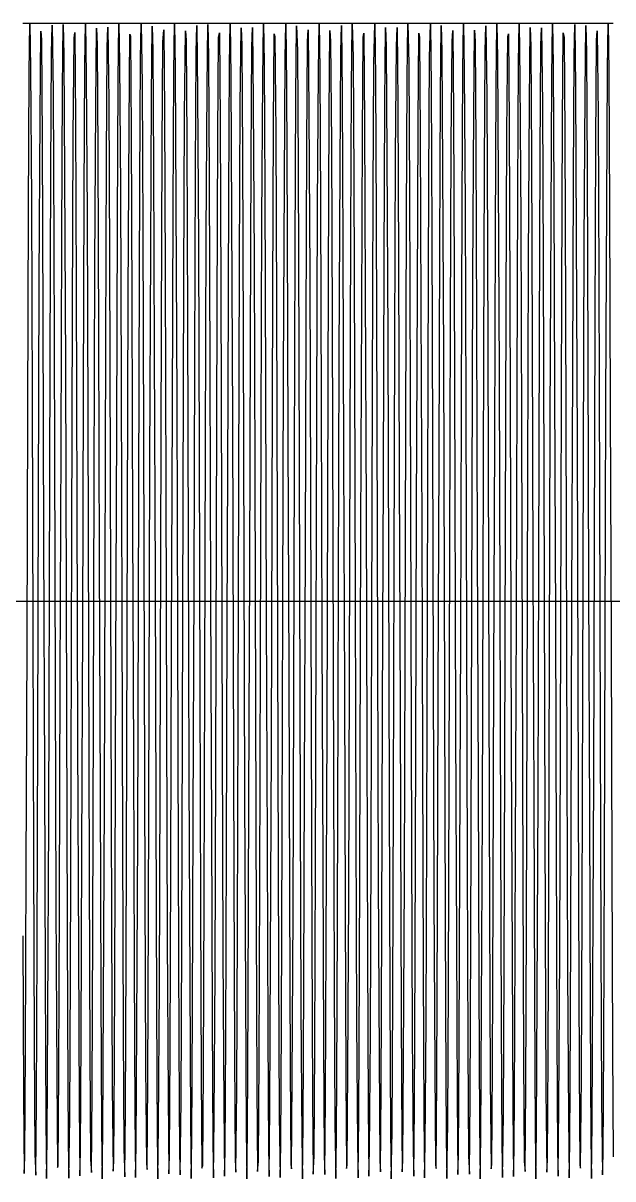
# Model space of a CAD drawing. Header units: metres. Extents: x 5 to 509, y -1 to 159.
# Drawn here: x 443.71 to 451.87, y 95 to 111 of the extents above; entities that cross this region are included whole.
import ezdxf

# ---------------------------------------------------------------- set-up
doc = ezdxf.new("R2010")
doc.units = ezdxf.units.M
doc.linetypes.add('DASHED', pattern=[0.6, 0.35, -0.25])
doc.layers.add('BASE', color=8, linetype='Continuous')
doc.layers.add('WAVE', color=7, linetype='Continuous')

msp = doc.modelspace()

# ---------------------------------------------------------------- linework, layer by layer
at = {"layer": 'BASE'}
msp.add_line((29, 103), (501, 103), dxfattribs=at)
at = {"layer": 'WAVE', "linetype": 'DASHED'}
msp.add_lwpolyline([(443.707, 111), (443.717, 111), (443.727, 111), (443.737, 111), (443.747, 111), (443.757, 111), (443.767, 111), (443.777, 111), (443.787, 111), (443.797, 111), (443.807, 111), (443.817, 111), (443.827, 111), (443.837, 111), (443.847, 111), (443.857, 111), (443.867, 111), (443.877, 111), (443.887, 111), (443.897, 111), (443.907, 111), (443.917, 111), (443.927, 111), (443.937, 111), (443.947, 111), (443.957, 111), (443.967, 111), (443.977, 111), (443.987, 111), (443.997, 111), (444.007, 111), (444.017, 111), (444.027, 111), (444.037, 111), (444.047, 111), (444.057, 111), (444.067, 111), (444.077, 111), (444.087, 111), (444.097, 111), (444.107, 111), (444.117, 111), (444.127, 111), (444.137, 111), (444.147, 111), (444.157, 111), (444.167, 111), (444.177, 111), (444.187, 111), (444.197, 111), (444.207, 111), (444.217, 111), (444.227, 111), (444.237, 111), (444.247, 111), (444.257, 111), (444.267, 111), (444.277, 111), (444.287, 111), (444.297, 111), (444.307, 111), (444.317, 111), (444.327, 111), (444.337, 111), (444.347, 111), (444.357, 111), (444.367, 111), (444.377, 111), (444.387, 111), (444.397, 111), (444.407, 111), (444.417, 111), (444.427, 111), (444.437, 111), (444.447, 111), (444.457, 111), (444.467, 111), (444.477, 111), (444.487, 111), (444.497, 111), (444.507, 111), (444.517, 111), (444.527, 111), (444.537, 111), (444.547, 111), (444.557, 111), (444.567, 111), (444.577, 111), (444.587, 111), (444.597, 111), (444.607, 111), (444.617, 111), (444.627, 111), (444.637, 111), (444.647, 111), (444.657, 111), (444.667, 111), (444.677, 111), (444.687, 111), (444.697, 111), (444.707, 111), (444.717, 111), (444.727, 111), (444.737, 111), (444.747, 111), (444.757, 111), (444.767, 111), (444.777, 111), (444.787, 111), (444.797, 111), (444.807, 111), (444.817, 111), (444.827, 111), (444.837, 111), (444.847, 111), (444.857, 111), (444.867, 111), (444.877, 111), (444.887, 111), (444.897, 111), (444.907, 111), (444.917, 111), (444.927, 111), (444.937, 111), (444.947, 111), (444.957, 111), (444.967, 111), (444.977, 111), (444.987, 111), (444.997, 111), (445.008, 111), (445.018, 111), (445.028, 111), (445.038, 111), (445.048, 111), (445.058, 111), (445.068, 111), (445.078, 111), (445.088, 111), (445.098, 111), (445.108, 111), (445.118, 111), (445.128, 111), (445.138, 111), (445.148, 111), (445.158, 111), (445.168, 111), (445.178, 111), (445.188, 111), (445.198, 111), (445.208, 111), (445.218, 111), (445.228, 111), (445.238, 111), (445.248, 111), (445.258, 111), (445.268, 111), (445.278, 111), (445.288, 111), (445.298, 111), (445.308, 111), (445.318, 111), (445.328, 111), (445.338, 111), (445.348, 111), (445.358, 111), (445.368, 111), (445.378, 111), (445.388, 111), (445.398, 111), (445.408, 111), (445.418, 111), (445.428, 111), (445.438, 111), (445.448, 111), (445.458, 111), (445.468, 111), (445.478, 111), (445.488, 111), (445.498, 111), (445.508, 111), (445.518, 111), (445.528, 111), (445.538, 111), (445.548, 111), (445.558, 111), (445.568, 111), (445.578, 111), (445.588, 111), (445.598, 111), (445.608, 111), (445.618, 111), (445.628, 111), (445.638, 111), (445.648, 111), (445.658, 111), (445.668, 111), (445.678, 111), (445.688, 111), (445.698, 111), (445.708, 111), (445.718, 111), (445.728, 111), (445.738, 111), (445.748, 111), (445.758, 111), (445.768, 111), (445.778, 111), (445.788, 111), (445.798, 111), (445.808, 111), (445.818, 111), (445.828, 111), (445.838, 111), (445.848, 111), (445.858, 111), (445.868, 111), (445.878, 111), (445.888, 111), (445.898, 111), (445.908, 111), (445.918, 111), (445.928, 111), (445.938, 111), (445.948, 111), (445.958, 111), (445.968, 111), (445.978, 111), (445.988, 111), (445.998, 111), (446.008, 111), (446.018, 111), (446.028, 111), (446.038, 111), (446.048, 111), (446.058, 111), (446.068, 111), (446.078, 111), (446.088, 111), (446.098, 111), (446.108, 111), (446.118, 111), (446.128, 111), (446.138, 111), (446.148, 111), (446.158, 111), (446.168, 111), (446.178, 111), (446.188, 111), (446.198, 111), (446.208, 111), (446.218, 111), (446.228, 111), (446.238, 111), (446.248, 111), (446.258, 111), (446.268, 111), (446.278, 111), (446.288, 111), (446.298, 111), (446.308, 111), (446.318, 111), (446.328, 111), (446.338, 111), (446.348, 111), (446.358, 111), (446.368, 111), (446.378, 111), (446.388, 111), (446.398, 111), (446.408, 111), (446.418, 111), (446.428, 111), (446.438, 111), (446.448, 111), (446.458, 111), (446.468, 111), (446.478, 111), (446.488, 111), (446.498, 111), (446.508, 111), (446.518, 111), (446.528, 111), (446.538, 111), (446.548, 111), (446.558, 111), (446.568, 111), (446.578, 111), (446.588, 111), (446.598, 111), (446.608, 111), (446.618, 111), (446.628, 111), (446.638, 111), (446.648, 111), (446.658, 111), (446.668, 111), (446.678, 111), (446.688, 111), (446.698, 111), (446.708, 111), (446.718, 111), (446.728, 111), (446.738, 111), (446.748, 111), (446.758, 111), (446.768, 111), (446.778, 111), (446.788, 111), (446.798, 111), (446.808, 111), (446.818, 111), (446.828, 111), (446.838, 111), (446.848, 111), (446.858, 111), (446.868, 111), (446.878, 111), (446.888, 111), (446.898, 111), (446.908, 111), (446.918, 111), (446.928, 111), (446.938, 111), (446.948, 111), (446.958, 111), (446.968, 111), (446.978, 111), (446.988, 111), (446.998, 111), (447.008, 111), (447.018, 111), (447.028, 111), (447.038, 111), (447.048, 111), (447.058, 111), (447.068, 111), (447.078, 111), (447.088, 111), (447.098, 111), (447.108, 111), (447.118, 111), (447.128, 111), (447.138, 111), (447.148, 111), (447.158, 111), (447.168, 111), (447.178, 111), (447.188, 111), (447.198, 111), (447.208, 111), (447.218, 111), (447.228, 111), (447.238, 111), (447.248, 111), (447.258, 111), (447.268, 111), (447.278, 111), (447.288, 111), (447.298, 111), (447.308, 111), (447.318, 111), (447.328, 111), (447.338, 111), (447.348, 111), (447.358, 111), (447.368, 111), (447.378, 111), (447.388, 111), (447.398, 111), (447.408, 111), (447.418, 111), (447.428, 111), (447.438, 111), (447.448, 111), (447.458, 111), (447.468, 111), (447.478, 111), (447.488, 111), (447.498, 111), (447.508, 111), (447.518, 111), (447.528, 111), (447.538, 111), (447.548, 111), (447.558, 111), (447.568, 111), (447.578, 111), (447.588, 111), (447.598, 111), (447.608, 111), (447.618, 111), (447.628, 111), (447.638, 111), (447.648, 111), (447.658, 111), (447.668, 111), (447.678, 111), (447.688, 111), (447.698, 111), (447.708, 111), (447.718, 111), (447.728, 111), (447.738, 111), (447.748, 111), (447.758, 111), (447.768, 111), (447.778, 111), (447.788, 111), (447.798, 111), (447.808, 111), (447.818, 111), (447.828, 111), (447.838, 111), (447.848, 111), (447.858, 111), (447.868, 111), (447.878, 111), (447.888, 111), (447.898, 111), (447.908, 111), (447.918, 111), (447.928, 111), (447.938, 111), (447.948, 111), (447.958, 111), (447.968, 111), (447.978, 111), (447.988, 111), (447.998, 111), (448.008, 111), (448.018, 111), (448.028, 111), (448.038, 111), (448.048, 111), (448.058, 111), (448.068, 111), (448.078, 111), (448.088, 111), (448.098, 111), (448.108, 111), (448.118, 111), (448.128, 111), (448.138, 111), (448.148, 111), (448.158, 111), (448.168, 111), (448.178, 111), (448.188, 111), (448.198, 111), (448.208, 111), (448.218, 111), (448.228, 111), (448.238, 111), (448.248, 111), (448.258, 111), (448.268, 111), (448.278, 111), (448.288, 111), (448.298, 111), (448.308, 111), (448.318, 111), (448.328, 111), (448.338, 111), (448.348, 111), (448.358, 111), (448.368, 111), (448.378, 111), (448.388, 111), (448.398, 111), (448.408, 111), (448.418, 111), (448.428, 111), (448.438, 111), (448.448, 111), (448.458, 111), (448.468, 111), (448.478, 111), (448.488, 111), (448.498, 111), (448.508, 111), (448.518, 111), (448.528, 111), (448.538, 111), (448.548, 111), (448.558, 111), (448.568, 111), (448.578, 111), (448.588, 111), (448.598, 111), (448.608, 111), (448.618, 111), (448.628, 111), (448.638, 111), (448.648, 111), (448.658, 111), (448.668, 111), (448.678, 111), (448.688, 111), (448.698, 111), (448.708, 111), (448.718, 111), (448.728, 111), (448.738, 111), (448.748, 111), (448.758, 111), (448.768, 111), (448.778, 111), (448.788, 111), (448.798, 111), (448.808, 111), (448.818, 111), (448.828, 111), (448.838, 111), (448.848, 111), (448.858, 111), (448.868, 111), (448.878, 111), (448.888, 111), (448.898, 111), (448.908, 111), (448.918, 111), (448.928, 111), (448.938, 111), (448.948, 111), (448.958, 111), (448.968, 111), (448.978, 111), (448.988, 111), (448.998, 111), (449.008, 111), (449.018, 111), (449.028, 111), (449.038, 111), (449.048, 111), (449.058, 111), (449.068, 111), (449.078, 111), (449.088, 111), (449.098, 111), (449.108, 111), (449.118, 111), (449.128, 111), (449.138, 111), (449.148, 111), (449.158, 111), (449.168, 111), (449.178, 111), (449.188, 111), (449.198, 111), (449.208, 111), (449.218, 111), (449.228, 111), (449.238, 111), (449.248, 111), (449.258, 111), (449.268, 111), (449.278, 111), (449.288, 111), (449.298, 111), (449.308, 111), (449.318, 111), (449.328, 111), (449.338, 111), (449.348, 111), (449.358, 111), (449.368, 111), (449.378, 111), (449.388, 111), (449.398, 111), (449.408, 111), (449.418, 111), (449.428, 111), (449.438, 111), (449.448, 111), (449.458, 111), (449.468, 111), (449.478, 111), (449.488, 111), (449.498, 111), (449.508, 111), (449.518, 111), (449.528, 111), (449.538, 111), (449.548, 111), (449.558, 111), (449.568, 111), (449.578, 111), (449.588, 111), (449.598, 111), (449.608, 111), (449.618, 111), (449.628, 111), (449.638, 111), (449.648, 111), (449.658, 111), (449.668, 111), (449.678, 111), (449.688, 111), (449.698, 111), (449.708, 111), (449.718, 111), (449.728, 111), (449.738, 111), (449.748, 111), (449.758, 111), (449.768, 111), (449.778, 111), (449.788, 111), (449.798, 111), (449.808, 111), (449.818, 111), (449.828, 111), (449.838, 111), (449.848, 111), (449.858, 111), (449.868, 111), (449.878, 111), (449.888, 111), (449.898, 111), (449.908, 111), (449.918, 111), (449.928, 111), (449.938, 111), (449.948, 111), (449.958, 111), (449.968, 111), (449.978, 111), (449.988, 111), (449.998, 111), (450.008, 111), (450.018, 111), (450.028, 111), (450.038, 111), (450.048, 111), (450.058, 111), (450.068, 111), (450.078, 111), (450.088, 111), (450.098, 111), (450.108, 111), (450.118, 111), (450.128, 111), (450.138, 111), (450.148, 111), (450.158, 111), (450.168, 111), (450.178, 111), (450.188, 111), (450.198, 111), (450.208, 111), (450.218, 111), (450.228, 111), (450.238, 111), (450.248, 111), (450.258, 111), (450.268, 111), (450.278, 111), (450.288, 111), (450.298, 111), (450.308, 111), (450.318, 111), (450.328, 111), (450.338, 111), (450.348, 111), (450.358, 111), (450.368, 111), (450.378, 111), (450.388, 111), (450.398, 111), (450.408, 111), (450.418, 111), (450.428, 111), (450.438, 111), (450.448, 111), (450.458, 111), (450.468, 111), (450.478, 111), (450.488, 111), (450.498, 111), (450.508, 111), (450.518, 111), (450.528, 111), (450.538, 111), (450.548, 111), (450.558, 111), (450.568, 111), (450.578, 111), (450.588, 111), (450.598, 111), (450.608, 111), (450.618, 111), (450.628, 111), (450.638, 111), (450.648, 111), (450.658, 111), (450.668, 111), (450.678, 111), (450.688, 111), (450.698, 111), (450.708, 111), (450.718, 111), (450.728, 111), (450.738, 111), (450.748, 111), (450.758, 111), (450.768, 111), (450.778, 111), (450.788, 111), (450.798, 111), (450.808, 111), (450.818, 111), (450.828, 111), (450.838, 111), (450.848, 111), (450.858, 111), (450.868, 111), (450.878, 111), (450.888, 111), (450.898, 111), (450.908, 111), (450.918, 111), (450.928, 111), (450.938, 111), (450.948, 111), (450.958, 111), (450.968, 111), (450.978, 111), (450.988, 111), (450.998, 111), (451.008, 111), (451.018, 111), (451.028, 111), (451.038, 111), (451.048, 111), (451.058, 111), (451.068, 111), (451.078, 111), (451.088, 111), (451.098, 111), (451.108, 111), (451.118, 111), (451.128, 111), (451.138, 111), (451.148, 111), (451.158, 111), (451.168, 111), (451.178, 111), (451.188, 111), (451.198, 111), (451.208, 111), (451.218, 111), (451.228, 111), (451.238, 111), (451.248, 111), (451.258, 111), (451.268, 111), (451.278, 111), (451.288, 111), (451.298, 111), (451.308, 111), (451.318, 111), (451.328, 111), (451.338, 111), (451.348, 111), (451.358, 111), (451.368, 111), (451.378, 111), (451.388, 111), (451.398, 111), (451.408, 111), (451.418, 111), (451.428, 111), (451.438, 111), (451.448, 111), (451.458, 111), (451.468, 111), (451.478, 111), (451.488, 111), (451.498, 111), (451.508, 111), (451.518, 111), (451.528, 111), (451.538, 111), (451.548, 111), (451.558, 111), (451.568, 111), (451.578, 111), (451.588, 111), (451.598, 111), (451.608, 111), (451.618, 111), (451.628, 111), (451.638, 111), (451.648, 111), (451.658, 111), (451.668, 111), (451.678, 111), (451.688, 111), (451.698, 111), (451.708, 111), (451.718, 111), (451.728, 111), (451.738, 111), (451.748, 111), (451.758, 111), (451.768, 111), (451.778, 111), (451.788, 111), (451.798, 111), (451.808, 111), (451.818, 111), (451.828, 111), (451.838, 111), (451.848, 111), (451.858, 111), (451.868, 111), (451.878, 111)], dxfattribs=at)
at = {"layer": 'WAVE'}
msp.add_lwpolyline([(443.707, 98.366), (443.717, 96.157), (443.727, 95.074), (443.737, 95.295), (443.747, 96.783), (443.757, 99.294), (443.767, 102.415), (443.777, 105.632), (443.787, 108.416), (443.797, 110.309), (443.807, 111), (443.817, 110.374), (443.827, 108.536), (443.837, 105.787), (443.847, 102.579), (443.857, 99.441), (443.867, 96.888), (443.877, 95.341), (443.887, 95.053), (443.897, 96.073), (443.907, 98.233), (443.917, 101.176), (443.927, 104.42), (443.937, 107.43), (443.947, 109.711), (443.957, 110.889), (443.967, 110.768), (443.977, 109.37), (443.987, 106.923), (443.997, 103.832), (444.007, 100.603), (444.017, 97.769), (444.027, 95.795), (444.037, 95.007), (444.047, 95.533), (444.057, 97.288), (444.067, 99.983), (444.077, 103.173), (444.087, 106.336), (444.097, 108.949), (444.107, 110.584), (444.117, 110.971), (444.127, 110.047), (444.137, 107.964), (444.147, 105.064), (444.157, 101.824), (444.167, 98.778), (444.177, 96.427), (444.187, 95.156), (444.197, 95.176), (444.207, 96.484), (444.217, 98.863), (444.227, 101.923), (444.237, 105.16), (444.247, 108.041), (444.257, 110.094), (444.267, 110.979), (444.277, 110.552), (444.287, 108.882), (444.297, 106.245), (444.307, 103.074), (444.317, 99.891), (444.327, 97.219), (444.337, 95.498), (444.347, 95.012), (444.357, 95.839), (444.367, 97.844), (444.377, 100.698), (444.387, 103.93), (444.397, 107.01), (444.407, 109.429), (444.417, 110.791), (444.427, 110.872), (444.437, 109.657), (444.447, 107.347), (444.457, 104.322), (444.467, 101.08), (444.477, 98.153), (444.487, 96.024), (444.497, 95.043), (444.507, 95.37), (444.517, 96.953), (444.527, 99.53), (444.537, 102.678), (444.547, 105.88), (444.557, 108.607), (444.567, 110.412), (444.577, 110.998), (444.587, 110.268), (444.597, 108.342), (444.607, 105.538), (444.617, 102.316), (444.627, 99.207), (444.637, 96.721), (444.647, 95.269), (444.657, 95.088), (444.667, 96.209), (444.677, 98.447), (444.687, 101.434), (444.697, 104.679), (444.707, 107.647), (444.717, 109.851), (444.727, 110.928), (444.737, 110.701), (444.747, 109.207), (444.757, 106.691), (444.767, 103.569), (444.777, 100.353), (444.787, 97.572), (444.797, 95.684), (444.807, 95), (444.817, 95.632), (444.827, 97.476), (444.837, 100.229), (444.847, 103.437), (444.857, 106.574), (444.867, 109.122), (444.877, 110.664), (444.887, 110.945), (444.897, 109.919), (444.907, 107.754), (444.917, 104.808), (444.927, 101.564), (444.937, 98.556), (444.947, 96.28), (444.957, 95.109), (444.967, 95.236), (444.977, 96.64), (444.987, 99.091), (444.997, 102.185), (445.008, 105.412), (445.018, 108.243), (445.028, 110.212), (445.038, 110.994), (445.048, 110.461), (445.058, 108.7), (445.068, 106.002), (445.078, 102.81), (445.088, 99.649), (445.098, 97.04), (445.108, 95.411), (445.118, 95.03), (445.128, 95.96), (445.138, 98.049), (445.148, 100.952), (445.158, 104.192), (445.168, 107.236), (445.178, 109.583), (445.188, 110.847), (445.198, 110.82), (445.208, 109.507), (445.218, 107.123), (445.228, 104.061), (445.238, 100.825), (445.248, 97.946), (445.258, 95.899), (445.268, 95.02), (445.278, 95.453), (445.288, 97.129), (445.298, 99.77), (445.308, 102.942), (445.318, 106.124), (445.328, 108.792), (445.338, 110.507), (445.348, 110.988), (445.358, 110.154), (445.368, 108.143), (445.378, 105.286), (445.388, 102.053), (445.398, 98.976), (445.408, 96.561), (445.418, 95.205), (445.428, 95.131), (445.438, 96.352), (445.448, 98.667), (445.458, 101.694), (445.468, 104.936), (445.478, 107.86), (445.488, 109.984), (445.498, 110.959), (445.508, 110.625), (445.518, 109.037), (445.528, 106.455), (445.538, 103.305), (445.548, 100.105), (445.558, 97.381), (445.568, 95.582), (445.578, 95.002), (445.588, 95.739), (445.598, 97.67), (445.608, 100.478), (445.618, 103.7), (445.628, 106.808), (445.638, 109.289), (445.648, 110.736), (445.658, 110.909), (445.668, 109.782), (445.678, 107.539), (445.688, 104.55), (445.698, 101.305), (445.708, 98.339), (445.718, 96.14), (445.728, 95.07), (445.738, 95.304), (445.748, 96.804), (445.758, 99.323), (445.768, 102.447), (445.778, 105.663), (445.788, 108.44), (445.798, 110.322), (445.808, 111), (445.818, 110.362), (445.828, 108.512), (445.838, 105.756), (445.848, 102.547), (445.858, 99.412), (445.868, 96.867), (445.878, 95.331), (445.888, 95.057), (445.898, 96.09), (445.908, 98.259), (445.918, 101.208), (445.928, 104.452), (445.938, 107.457), (445.948, 109.729), (445.958, 110.894), (445.968, 110.76), (445.978, 109.35), (445.988, 106.895), (445.998, 103.799), (446.008, 100.572), (446.018, 97.744), (446.028, 95.781), (446.038, 95.006), (446.048, 95.545), (446.058, 97.311), (446.068, 100.013), (446.078, 103.206), (446.088, 106.365), (446.098, 108.971), (446.108, 110.595), (446.118, 110.969), (446.128, 110.032), (446.138, 107.938), (446.148, 105.032), (446.158, 101.792), (446.168, 98.75), (446.178, 96.408), (446.188, 95.15), (446.198, 95.183), (446.208, 96.503), (446.218, 98.891), (446.228, 101.955), (446.238, 105.191), (446.248, 108.067), (446.258, 110.109), (446.268, 110.981), (446.278, 110.541), (446.288, 108.86), (446.298, 106.215), (446.308, 103.041), (446.318, 99.861), (446.328, 97.196), (446.338, 95.487), (446.348, 95.013), (446.358, 95.854), (446.368, 97.869), (446.378, 100.729), (446.388, 103.963), (446.398, 107.038), (446.408, 109.449), (446.418, 110.799), (446.428, 110.866), (446.438, 109.639), (446.448, 107.32), (446.458, 104.29), (446.468, 101.048), (446.478, 98.127), (446.488, 96.008), (446.498, 95.039), (446.508, 95.38), (446.518, 96.974), (446.528, 99.56), (446.538, 102.711), (446.548, 105.91), (446.558, 108.63), (446.568, 110.424), (446.578, 110.997), (446.588, 110.254), (446.598, 108.318), (446.608, 105.507), (446.618, 102.283), (446.628, 99.178), (446.638, 96.701), (446.648, 95.26), (446.658, 95.093), (446.668, 96.226), (446.678, 98.474), (446.688, 101.466), (446.698, 104.711), (446.708, 107.674), (446.718, 109.868), (446.728, 110.933), (446.738, 110.692), (446.748, 109.186), (446.758, 106.662), (446.768, 103.536), (446.778, 100.322), (446.788, 97.548), (446.798, 95.671), (446.808, 95), (446.818, 95.645), (446.828, 97.5), (446.838, 100.259), (446.848, 103.47), (446.858, 106.603), (446.868, 109.143), (446.878, 110.673), (446.888, 110.941), (446.898, 109.902), (446.908, 107.728), (446.918, 104.776), (446.928, 101.532), (446.938, 98.529), (446.948, 96.262), (446.958, 95.103), (446.968, 95.244), (446.978, 96.66), (446.988, 99.119), (446.998, 102.217), (447.008, 105.444), (447.018, 108.268), (447.028, 110.226), (447.038, 110.995), (447.048, 110.449), (447.058, 108.677), (447.068, 105.972), (447.078, 102.778), (447.088, 99.62), (447.098, 97.018), (447.108, 95.4), (447.118, 95.033), (447.128, 95.976), (447.138, 98.075), (447.148, 100.984), (447.158, 104.224), (447.168, 107.263), (447.178, 109.601), (447.188, 110.853), (447.198, 110.813), (447.208, 109.488), (447.218, 107.095), (447.228, 104.029), (447.238, 100.793), (447.248, 97.921), (447.258, 95.884), (447.268, 95.017), (447.278, 95.464), (447.288, 97.151), (447.298, 99.8), (447.308, 102.975), (447.318, 106.154), (447.328, 108.815), (447.338, 110.519), (447.348, 110.986), (447.358, 110.139), (447.368, 108.118), (447.378, 105.255), (447.388, 102.021), (447.398, 98.948), (447.408, 96.542), (447.418, 95.198), (447.428, 95.137), (447.438, 96.37), (447.448, 98.694), (447.458, 101.726), (447.468, 104.968), (447.478, 107.886), (447.488, 110), (447.498, 110.962), (447.508, 110.615), (447.518, 109.015), (447.528, 106.426), (447.538, 103.273), (447.548, 100.075), (447.558, 97.358), (447.568, 95.57), (447.578, 95.003), (447.588, 95.753), (447.598, 97.694), (447.608, 100.509), (447.618, 103.733), (447.628, 106.837), (447.638, 109.309), (447.648, 110.744), (447.658, 110.905), (447.668, 109.765), (447.678, 107.512), (447.688, 104.518), (447.698, 101.273), (447.708, 98.313), (447.718, 96.123), (447.728, 95.065), (447.738, 95.313), (447.748, 96.824), (447.758, 99.352), (447.768, 102.48), (447.778, 105.693), (447.788, 108.464), (447.798, 110.335), (447.808, 111), (447.818, 110.349), (447.828, 108.488), (447.838, 105.725), (447.848, 102.514), (447.858, 99.382), (447.868, 96.846), (447.878, 95.322), (447.888, 95.061), (447.898, 96.106), (447.908, 98.285), (447.918, 101.24), (447.928, 104.484), (447.938, 107.484), (447.948, 109.747), (447.958, 110.899), (447.968, 110.752), (447.978, 109.33), (447.988, 106.866), (447.998, 103.767), (448.008, 100.541), (448.018, 97.72), (448.028, 95.767), (448.038, 95.004), (448.048, 95.557), (448.058, 97.334), (448.068, 100.043), (448.078, 103.239), (448.088, 106.395), (448.098, 108.993), (448.108, 110.605), (448.118, 110.966), (448.128, 110.016), (448.138, 107.912), (448.148, 105.001), (448.158, 101.76), (448.168, 98.723), (448.178, 96.389), (448.188, 95.144), (448.198, 95.19), (448.208, 96.522), (448.218, 98.919), (448.228, 101.987), (448.238, 105.222), (448.248, 108.092), (448.258, 110.124), (448.268, 110.984), (448.278, 110.53), (448.288, 108.838), (448.298, 106.185), (448.308, 103.009), (448.318, 99.831), (448.328, 97.174), (448.338, 95.476), (448.348, 95.015), (448.358, 95.868), (448.368, 97.895), (448.378, 100.761), (448.388, 103.995), (448.398, 107.066), (448.408, 109.468), (448.418, 110.806), (448.428, 110.86), (448.438, 109.62), (448.448, 107.292), (448.458, 104.258), (448.468, 101.016), (448.478, 98.102), (448.488, 95.992), (448.498, 95.036), (448.508, 95.39), (448.518, 96.996), (448.528, 99.589), (448.538, 102.744), (448.548, 105.94), (448.558, 108.654), (448.568, 110.437), (448.578, 110.996), (448.588, 110.24), (448.598, 108.294), (448.608, 105.476), (448.618, 102.251), (448.628, 99.149), (448.638, 96.681), (448.648, 95.252), (448.658, 95.098), (448.668, 96.244), (448.678, 98.501), (448.688, 101.498), (448.698, 104.743), (448.708, 107.7), (448.718, 109.885), (448.728, 110.937), (448.738, 110.683), (448.748, 109.165), (448.758, 106.633), (448.768, 103.504), (448.778, 100.291), (448.788, 97.524), (448.798, 95.658), (448.808, 95), (448.818, 95.658), (448.828, 97.523), (448.838, 100.29), (448.848, 103.502), (448.858, 106.632), (448.868, 109.164), (448.878, 110.682), (448.888, 110.937), (448.898, 109.886), (448.908, 107.701), (448.918, 104.744), (448.928, 101.5), (448.938, 98.502), (448.948, 96.244), (448.958, 95.098), (448.968, 95.252), (448.978, 96.68), (448.988, 99.148), (448.998, 102.25), (449.008, 105.475), (449.018, 108.293), (449.028, 110.24), (449.038, 110.996), (449.048, 110.437), (449.058, 108.654), (449.068, 105.942), (449.078, 102.745), (449.088, 99.59), (449.098, 96.996), (449.108, 95.39), (449.118, 95.036), (449.128, 95.992), (449.138, 98.101), (449.148, 101.015), (449.158, 104.257), (449.168, 107.291), (449.178, 109.62), (449.188, 110.859), (449.198, 110.806), (449.208, 109.469), (449.218, 107.067), (449.228, 103.996), (449.238, 100.762), (449.248, 97.896), (449.258, 95.869), (449.268, 95.015), (449.278, 95.475), (449.288, 97.173), (449.298, 99.83), (449.308, 103.008), (449.318, 106.184), (449.328, 108.837), (449.338, 110.53), (449.348, 110.984), (449.358, 110.124), (449.368, 108.093), (449.378, 105.224), (449.388, 101.989), (449.398, 98.92), (449.408, 96.522), (449.418, 95.191), (449.428, 95.143), (449.438, 96.389), (449.448, 98.722), (449.458, 101.758), (449.468, 104.999), (449.478, 107.911), (449.488, 110.015), (449.498, 110.965), (449.508, 110.605), (449.518, 108.994), (449.528, 106.396), (449.538, 103.24), (449.548, 100.044), (449.558, 97.335), (449.568, 95.557), (449.578, 95.004), (449.588, 95.767), (449.598, 97.719), (449.608, 100.54), (449.618, 103.765), (449.628, 106.865), (449.638, 109.329), (449.648, 110.752), (449.658, 110.899), (449.668, 109.747), (449.678, 107.485), (449.688, 104.486), (449.698, 101.241), (449.708, 98.286), (449.718, 96.107), (449.728, 95.061), (449.738, 95.322), (449.748, 96.845), (449.758, 99.381), (449.768, 102.513), (449.778, 105.724), (449.788, 108.488), (449.798, 110.348), (449.808, 111), (449.818, 110.336), (449.828, 108.465), (449.838, 105.695), (449.848, 102.481), (449.858, 99.353), (449.868, 96.825), (449.878, 95.313), (449.888, 95.065), (449.898, 96.123), (449.908, 98.312), (449.918, 101.272), (449.928, 104.516), (449.938, 107.511), (449.948, 109.764), (449.958, 110.904), (449.968, 110.744), (449.978, 109.31), (449.988, 106.838), (449.998, 103.734), (450.008, 100.51), (450.018, 97.695), (450.028, 95.753), (450.038, 95.003), (450.048, 95.569), (450.058, 97.357), (450.068, 100.074), (450.078, 103.271), (450.088, 106.425), (450.098, 109.014), (450.108, 110.615), (450.118, 110.963), (450.128, 110), (450.138, 107.887), (450.148, 104.969), (450.158, 101.727), (450.168, 98.695), (450.178, 96.371), (450.188, 95.138), (450.198, 95.198), (450.208, 96.541), (450.218, 98.947), (450.228, 102.02), (450.238, 105.254), (450.248, 108.117), (450.258, 110.138), (450.268, 110.986), (450.278, 110.519), (450.288, 108.816), (450.298, 106.155), (450.308, 102.976), (450.318, 99.801), (450.328, 97.152), (450.338, 95.465), (450.348, 95.017), (450.358, 95.883), (450.368, 97.92), (450.378, 100.792), (450.388, 104.028), (450.398, 107.094), (450.408, 109.487), (450.418, 110.813), (450.428, 110.853), (450.438, 109.602), (450.448, 107.265), (450.458, 104.225), (450.468, 100.985), (450.478, 98.076), (450.488, 95.977), (450.498, 95.033), (450.508, 95.4), (450.518, 97.017), (450.528, 99.619), (450.538, 102.776), (450.548, 105.971), (450.558, 108.677), (450.568, 110.449), (450.578, 110.995), (450.588, 110.226), (450.598, 108.269), (450.608, 105.445), (450.618, 102.218), (450.628, 99.12), (450.638, 96.661), (450.648, 95.244), (450.658, 95.103), (450.668, 96.261), (450.678, 98.528), (450.688, 101.531), (450.698, 104.775), (450.708, 107.727), (450.718, 109.901), (450.728, 110.941), (450.738, 110.674), (450.748, 109.144), (450.758, 106.604), (450.768, 103.471), (450.778, 100.26), (450.788, 97.501), (450.798, 95.645), (450.808, 95), (450.818, 95.671), (450.828, 97.547), (450.838, 100.321), (450.848, 103.535), (450.858, 106.661), (450.868, 109.185), (450.878, 110.692), (450.888, 110.933), (450.898, 109.869), (450.908, 107.675), (450.918, 104.712), (450.928, 101.468), (450.938, 98.475), (450.948, 96.227), (450.958, 95.093), (450.968, 95.26), (450.978, 96.7), (450.988, 99.177), (450.998, 102.282), (451.008, 105.506), (451.018, 108.317), (451.028, 110.254), (451.038, 110.997), (451.048, 110.425), (451.058, 108.631), (451.068, 105.911), (451.078, 102.712), (451.088, 99.561), (451.098, 96.975), (451.108, 95.38), (451.118, 95.039), (451.128, 96.008), (451.138, 98.126), (451.148, 101.047), (451.158, 104.289), (451.168, 107.319), (451.178, 109.638), (451.188, 110.865), (451.198, 110.799), (451.208, 109.449), (451.218, 107.039), (451.228, 103.964), (451.238, 100.731), (451.248, 97.87), (451.258, 95.854), (451.268, 95.013), (451.278, 95.487), (451.288, 97.196), (451.298, 99.86), (451.308, 103.04), (451.318, 106.214), (451.328, 108.859), (451.338, 110.541), (451.348, 110.982), (451.358, 110.109), (451.368, 108.068), (451.378, 105.192), (451.388, 101.956), (451.398, 98.892), (451.408, 96.503), (451.418, 95.184), (451.428, 95.15), (451.438, 96.407), (451.448, 98.749), (451.458, 101.791), (451.468, 105.031), (451.478, 107.937), (451.488, 110.031), (451.498, 110.968), (451.508, 110.595), (451.518, 108.972), (451.528, 106.367), (451.538, 103.207), (451.548, 100.014), (451.558, 97.312), (451.568, 95.546), (451.578, 95.005), (451.588, 95.781), (451.598, 97.743), (451.608, 100.571), (451.618, 103.798), (451.628, 106.894), (451.638, 109.349), (451.648, 110.76), (451.658, 110.894), (451.668, 109.73), (451.678, 107.458), (451.688, 104.453), (451.698, 101.209), (451.708, 98.26), (451.718, 96.09), (451.728, 95.057), (451.738, 95.331), (451.748, 96.866), (451.758, 99.411), (451.768, 102.545), (451.778, 105.755), (451.788, 108.511), (451.798, 110.361), (451.808, 111), (451.818, 110.323), (451.828, 108.441), (451.838, 105.664), (451.848, 102.449), (451.858, 99.324), (451.868, 96.805), (451.878, 95.304)], dxfattribs=at)

doc.saveas('drawing.dxf')
